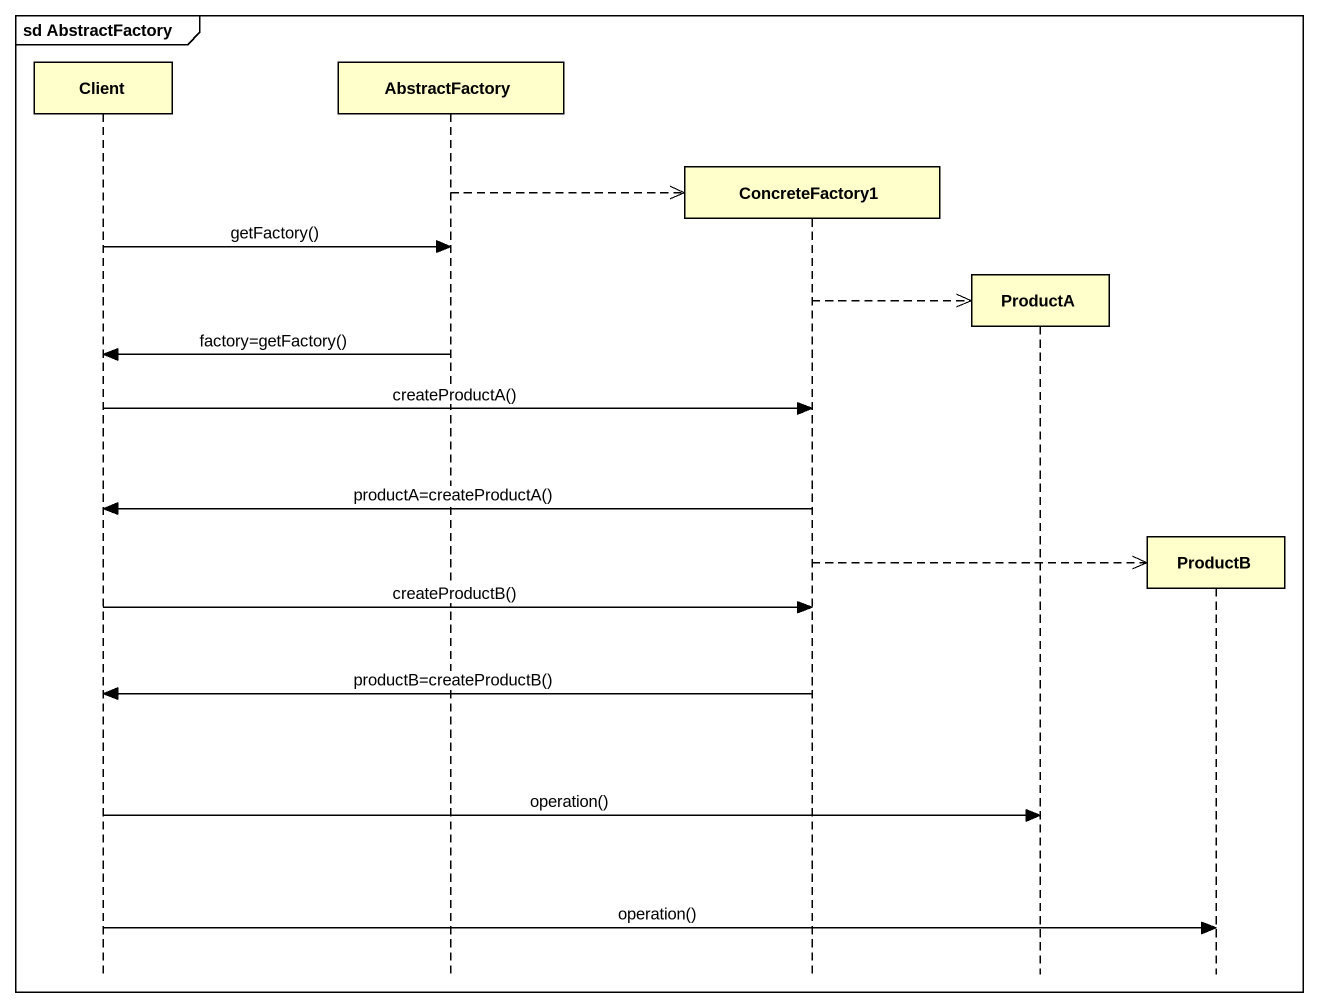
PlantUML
@startuml
mainframe sd AbstractFactory
hide footbox
participant Client
participant AbstractFactory
participant ConcreteFactory1
participant ProductA
participant ProductB

AbstractFactory -->> ConcreteFactory1 **
Client -> AbstractFactory : getFactory()
ConcreteFactory1 -->> ProductA **
AbstractFactory -> Client : factory=getFactory()
Client -> ConcreteFactory1 : createProductA()
ConcreteFactory1 -> Client : productA=createProductA()
ConcreteFactory1 -->> ProductB **
Client -> ConcreteFactory1 : createProductB()
ConcreteFactory1 -> Client : productB=createProductB()
Client -> ProductA : operation()
Client -> ProductB : operation()
@enduml
